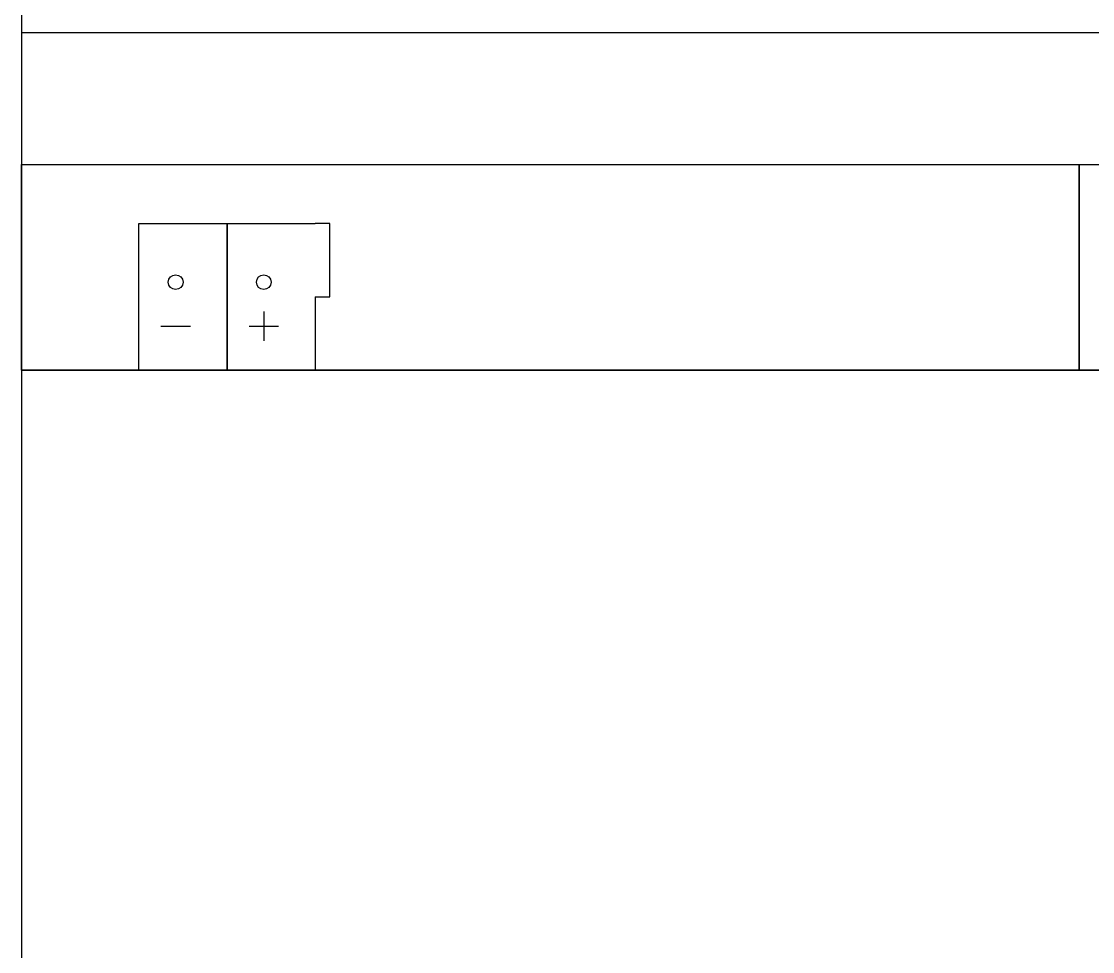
# Model space of a CAD drawing. Header units: millimetres. Extents: x 2151 to 5908, y -441 to 3322.
# Drawn here: x 3202 to 3274.9, y 1847 to 1910.3 of the extents above; entities that cross this region are included whole.
import ezdxf

# ---------------------------------------------------------------- set-up
doc = ezdxf.new("R2010")
doc.units = ezdxf.units.MM
doc.layers.add('Gehäuse', color=7, linetype='Continuous')
doc.layers.add('Klemmen', color=7, linetype='Continuous')

# ---------------------------------------------------------------- blocks, each defined once
blk = doc.blocks.new('Gehäuse_12_TE1')
at = {"layer": 'Gehäuse'}
for p, q in [((0, 23), (216, 23)), ((0, 14), (216, 14))]:
    blk.add_line(p, q, dxfattribs=at)
for points in [[(0, 0), (216, 0), (216, 91), (0, 91)], [(0, 14), (72, 14), (72, 0), (0, 0)], [(72, 14), (144, 14), (144, 0), (72, 0)]]:
    blk.add_lwpolyline(points, close=True, dxfattribs=at)
blk = doc.blocks.new('*U99')
at = {"layer": 'Klemmen'}
for p, q in [((8.5, 4), (8.5, 2)), ((1.5, 3), (3.5, 3)), ((7.5, 3), (9.5, 3))]:
    blk.add_line(p, q, dxfattribs=at)
blk.add_lwpolyline([(0, 10), (6, 10), (6, 0), (0, 0)], close=True, dxfattribs=at)
for points in [[(12, 5), (12, 0), (6, 0), (6, 10), (12, 10)], [(12, 5), (12.998, 5), (12.998, 10), (12, 10)]]:
    blk.add_lwpolyline(points, dxfattribs=at)
for centre in [(2.5, 6), (8.5, 6)]:
    blk.add_circle(centre, 0.5, dxfattribs=at)
blk = doc.blocks.new('AKS-2416.03')
at = {"layer": 'Gehäuse'}
for name, p in [('Gehäuse_12_TE1', (0, 0)), ('*U99', (8, 0))]:
    blk.add_blockref(name, p, dxfattribs=at)
blk = doc.blocks.new('MDT_CAD_AKS-241603')
blk.add_blockref('AKS-2416.03', (10, 10))

msp = doc.modelspace()

# ---------------------------------------------------------------- linework, layer by layer
at = {"color": 1}
msp.add_lwpolyline([(3202.016, 2248.431), (3202.016, 563.431)], dxfattribs=at)

# ---------------------------------------------------------------- block references
msp.add_blockref('MDT_CAD_AKS-241603', (3192.016, 1876.54))

doc.saveas('drawing.dxf')
